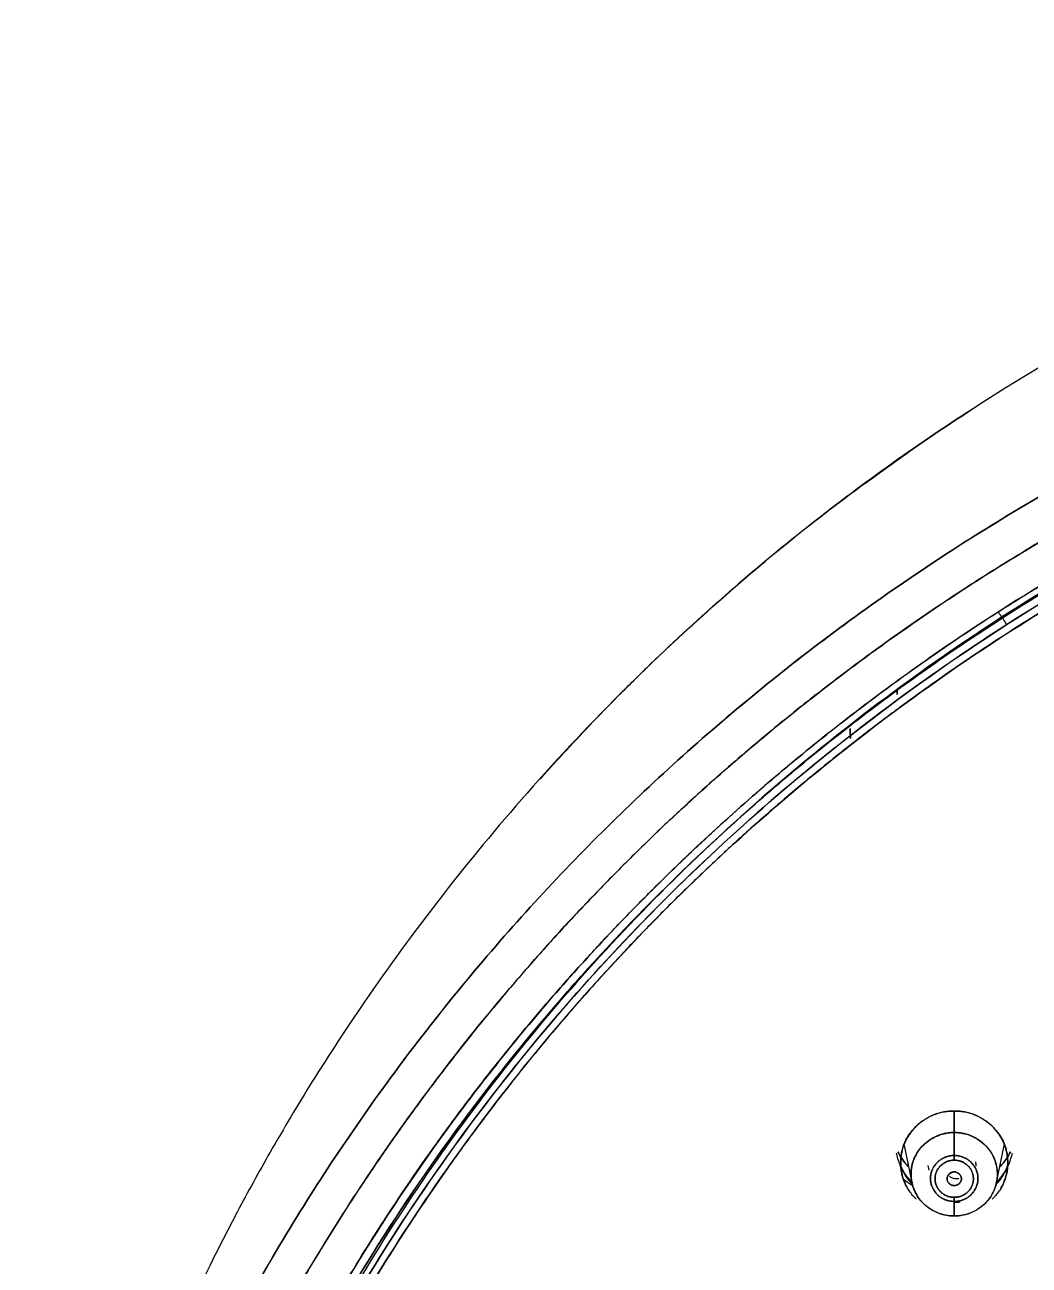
# Model space of a CAD drawing. Header units: inches. Extents: x 1105 to 1525, y -292 to 302.
# Drawn here: x 1144.64 to 1176.04, y 64.2 to 103.01 of the extents above; entities that cross this region are included whole.
import ezdxf

# ---------------------------------------------------------------- set-up
doc = ezdxf.new("R2010")
doc.units = ezdxf.units.IN
doc.header["$LTSCALE"] = 2.42
doc.header["$MEASUREMENT"] = 0
doc.header["$PDMODE"] = 3
doc.header["$PDSIZE"] = 0.3125
doc.layers.get('0').update_dxf_attribs({"linetype": 'CONTINUOUS'})
doc.layers.get('Defpoints').update_dxf_attribs({"linetype": 'CONTINUOUS'})
doc.layers.add('DIM', color=3, linetype='CONTINUOUS', lineweight=18)
doc.styles.get("Standard").update_dxf_attribs({"font": 'arial.ttf', "width": 0.8})
doc.dimstyles.new('ISO-25', dxfattribs={"dimtxt": 5, "dimasz": 2.5, "dimexe": 1.25, "dimexo": 0.625, "dimgap": 2, "dimtad": 1, "dimtih": 1, "dimtoh": 1, "dimdec": 1, "dimdsep": 46, "dimtxsty": 'Standard', "dimcen": 0, "dimclrd": 3, "dimclre": 3, "dimclrt": 4, "dimadec": 0, "dimazin": 0, "dimtfac": 1, "dimtdec": 1, "dimtmove": 0, "dimatfit": 3, "dimfxl": 1, "dimarcsym": 0})

# ---------------------------------------------------------------- blocks, each defined once
blk = doc.blocks.new('*D3')
at = {"layer": 'Defpoints', "color": 0, "transparency": 16777216}
for p in [(1279.036, 140.16), (1143.365, 34.026), (1279.036, 34.019)]:
    blk.add_point(p, dxfattribs=at)
at = {"layer": 'DIM', "color": 3, "lineweight": -2, "transparency": 16777216}
for p, q in [((1143.365, 34.651), (1143.365, 141.41)), ((1279.036, 34.644), (1279.036, 141.41)), ((1148.365, 140.16), (1202.64, 140.16)), ((1274.036, 140.16), (1219.761, 140.16))]:
    blk.add_line(p, q, dxfattribs=at)
at = {"layer": 'DIM', "color": 3, "transparency": 16777216}
for points in [[(1148.365, 140.993), (1148.365, 139.326), (1143.365, 140.16)], [(1274.036, 140.993), (1274.036, 139.326), (1279.036, 140.16)]]:
    blk.add_solid(points, dxfattribs=at)
at = {"layer": 'DIM', "color": 4, "transparency": 16777216, "insert": (1211.201, 140.16), "char_height": 5, "attachment_point": 5}
blk.add_mtext('135.7', dxfattribs=at)

msp = doc.modelspace()

# ---------------------------------------------------------------- linework, layer by layer
at = {"linetype": 'Continuous', "lineweight": 18, "extrusion": (0, 1, 0)}
for p, q in [((1172.137, 67.95), (1172.376, 66.793)), ((1175.025, 66.793), (1175.264, 67.95)), ((1172.879, 67.326), (1172.909, 67.181))]:
    msp.add_line(p, q, dxfattribs=at)
at = {"linetype": 'Continuous', "lineweight": 18}
for points, degree, knots in [([(1211.201, 101.815), (1209.025, 101.815), (1204.675, 101.608), (1196.058, 100.372), (1185.599, 97.307), (1175.961, 92.328), (1169.877, 87.97), (1167.441, 85.944), (1166.67, 85.272)], 3, [0, 0, 0, 0, 0.133739, 0.267478, 0.534956, 0.802434, 0.936173, 1, 1, 1, 1]), ([(1211.201, 97.587), (1208.989, 97.587), (1204.567, 97.377), (1197.996, 96.435), (1191.554, 94.877), (1185.3, 92.715), (1179.296, 89.972), (1173.599, 86.674), (1168.264, 82.852), (1163.343, 78.543), (1158.882, 73.79), (1154.926, 68.637), (1151.511, 63.134), (1148.672, 57.334), (1146.434, 51.293), (1144.82, 45.07), (1143.846, 38.724), (1143.628, 34.452), (1143.628, 32.316)], 3, [0, 0, 0, 0, 0.0625, 0.125, 0.1875, 0.25, 0.3125, 0.375, 0.4375, 0.5, 0.5625, 0.625, 0.6875, 0.75, 0.8125, 0.875, 0.9375, 1, 1, 1, 1]), ([(1143.628, 32.316), (1143.628, 33.384), (1143.683, 35.52), (1143.927, 38.716), (1144.333, 41.897), (1145.089, 46.107), (1146.435, 51.293), (1148.671, 57.334), (1151.513, 63.133), (1154.925, 68.637), (1158.884, 73.789), (1163.342, 78.544), (1168.266, 82.851), (1175.377, 87.949), (1185.175, 93.007), (1195.807, 96.122), (1204.567, 97.376), (1208.989, 97.587), (1211.201, 97.587)], 3, [0, 0, 0, 0, 0.03125, 0.0625, 0.09375, 0.125, 0.1875, 0.25, 0.3125, 0.375, 0.4375, 0.5, 0.5625, 0.625, 0.75, 0.875, 0.9375, 1, 1, 1, 1]), ([(1211.201, 96.342), (1204.652, 96.342), (1191.804, 93.873), (1179.702, 89.031), (1174.255, 85.516), (1168.81, 82.002), (1159.547, 73.055), (1152.269, 62.535), (1147.256, 50.845), (1144.7, 38.434), (1144.7, 32.107)], 2, [0, 0, 0, 0.125, 0.25, 0.375, 0.375, 0.5, 0.625, 0.75, 0.875, 1, 1, 1]), ([(1183.16, -24.844), (1173.054, -20.203), (1165.122, -12.575), (1157.612, -5.352), (1152.851, 3.801), (1148.1, 12.935), (1146.579, 23.056), (1145.102, 32.89), (1146.829, 42.688), (1148.577, 52.61), (1153.437, 61.514), (1158.373, 70.556), (1166.012, 77.63), (1173.092, 84.183), (1181.872, 88.451), (1188.537, 91.69), (1195.817, 93.394)], 2, [0, 0, 0, 0.125, 0.125, 0.25, 0.25, 0.375, 0.375, 0.5, 0.5, 0.625, 0.625, 0.75, 0.75, 0.875, 0.875, 1, 1, 1]), ([(1195.817, 93.394), (1194.604, 93.111), (1192.161, 92.467), (1188.553, 91.294), (1184.946, 89.889), (1181.244, 88.191), (1177.326, 86.085), (1173.184, 83.461), (1169.003, 80.328), (1165, 76.776), (1161.318, 72.914), (1157.993, 68.788), (1155.031, 64.407), (1152.453, 59.802), (1150.289, 55.026), (1148.555, 50.141), (1147.254, 45.198), (1146.376, 40.219), (1145.911, 35.194), (1145.864, 30.105), (1146.249, 24.963), (1147.079, 19.816), (1148.354, 14.729), (1150.061, 9.758), (1152.188, 4.944), (1154.719, 0.32), (1157.639, -4.089), (1160.936, -8.26), (1164.57, -12.14), (1168.497, -15.693), (1172.779, -18.975), (1177.638, -22.093), (1181.216, -23.951), (1183.16, -24.844)], 3, [0, 0, 0, 0, 0.02331, 0.047285, 0.07108, 0.095945, 0.123802, 0.154795, 0.1884, 0.222556, 0.25624, 0.289837, 0.323579, 0.357347, 0.390978, 0.424296, 0.45713, 0.48953, 0.52189, 0.554616, 0.587855, 0.621501, 0.655267, 0.688982, 0.722689, 0.756391, 0.790045, 0.823824, 0.857771, 0.891138, 0.924242, 0.959792, 1, 1, 1, 1]), ([(1195.887, 93.19), (1194.269, 92.811), (1192.665, 92.372), (1189.498, 91.376), (1187.934, 90.819), (1184.855, 89.592), (1183.34, 88.921), (1180.368, 87.468), (1178.911, 86.687), (1176.063, 85.018), (1174.672, 84.131), (1171.966, 82.256), (1170.649, 81.268), (1168.1, 79.198), (1166.866, 78.116), (1164.488, 75.862), (1163.344, 74.692), (1161.153, 72.269), (1160.105, 71.017), (1158.113, 68.438), (1157.168, 67.112), (1155.387, 64.394), (1154.55, 63.001), (1152.99, 60.158), (1152.267, 58.708), (1150.938, 55.758), (1150.332, 54.258), (1149.241, 51.218), (1148.756, 49.678), (1147.91, 46.566), (1147.549, 44.995), (1146.953, 41.829), (1146.718, 40.235), (1146.376, 37.035), (1146.269, 35.429), (1146.182, 32.212), (1146.202, 30.603), (1146.372, 27.389), (1146.52, 25.786), (1146.944, 22.595), (1147.22, 21.007), (1147.897, 17.857), (1148.298, 16.294), (1149.223, 13.203), (1149.748, 11.675), (1150.916, 8.662), (1151.56, 7.178), (1152.965, 4.26), (1153.725, 2.828), (1155.357, 0.023), (1156.229, -1.349), (1158.08, -4.024), (1159.058, -5.327), (1161.116, -7.857), (1162.195, -9.084), (1164.448, -11.454), (1165.622, -12.597), (1168.057, -14.792), (1169.318, -15.845), (1171.92, -17.853), (1173.26, -18.809), (1176.014, -20.619), (1177.427, -21.473), (1179.594, -22.672), (1180.325, -23.059), (1181.8, -23.805), (1182.545, -24.164), (1183.297, -24.509)], 3, [0, 0, 0, 0, 0.03125, 0.03125, 0.0625, 0.0625, 0.09375, 0.09375, 0.125, 0.125, 0.15625, 0.15625, 0.1875, 0.1875, 0.21875, 0.21875, 0.25, 0.25, 0.28125, 0.28125, 0.3125, 0.3125, 0.34375, 0.34375, 0.375, 0.375, 0.40625, 0.40625, 0.4375, 0.4375, 0.46875, 0.46875, 0.5, 0.5, 0.53125, 0.53125, 0.5625, 0.5625, 0.59375, 0.59375, 0.625, 0.625, 0.65625, 0.65625, 0.6875, 0.6875, 0.71875, 0.71875, 0.75, 0.75, 0.78125, 0.78125, 0.8125, 0.8125, 0.84375, 0.84375, 0.875, 0.875, 0.90625, 0.90625, 0.9375, 0.9375, 0.96875, 0.96875, 0.984375, 0.984375, 1, 1, 1, 1]), ([(1183.289, -24.505), (1181.354, -23.617), (1177.792, -21.767), (1172.956, -18.664), (1168.694, -15.396), (1164.784, -11.86), (1161.167, -7.998), (1157.885, -3.846), (1154.979, 0.543), (1152.459, 5.146), (1150.342, 9.938), (1148.642, 14.885), (1147.374, 19.949), (1146.548, 25.073), (1146.164, 30.191), (1146.211, 35.257), (1146.674, 40.259), (1147.548, 45.215), (1148.843, 50.135), (1150.569, 54.998), (1152.723, 59.751), (1155.289, 64.335), (1158.238, 68.696), (1161.548, 72.803), (1165.213, 76.647), (1169.197, 80.184), (1173.359, 83.302), (1177.482, 85.914), (1181.382, 88.011), (1185.067, 89.7), (1188.657, 91.099), (1192.249, 92.266), (1194.68, 92.907), (1195.887, 93.19)], 3, [0, 0, 0, 0, 0.040208, 0.075758, 0.108862, 0.142229, 0.176176, 0.209955, 0.243609, 0.277311, 0.311018, 0.344733, 0.378499, 0.412145, 0.445384, 0.47811, 0.51047, 0.54287, 0.575704, 0.609022, 0.642653, 0.676421, 0.710163, 0.74376, 0.777444, 0.8116, 0.845205, 0.876198, 0.904055, 0.92892, 0.952715, 0.97669, 1, 1, 1, 1]), ([(1195.937, 93.274), (1194.495, 92.936), (1191.634, 92.165), (1187.434, 90.726), (1183.346, 89.011), (1179.39, 87.029), (1175.584, 84.79), (1171.947, 82.304), (1168.495, 79.583), (1165.245, 76.638), (1162.212, 73.485), (1159.41, 70.138), (1156.854, 66.614), (1154.554, 62.928), (1152.521, 59.099), (1150.766, 55.144), (1149.296, 51.081), (1148.118, 46.93), (1147.239, 42.711), (1146.661, 38.444), (1146.389, 34.149), (1146.415, 30.795), (1146.521, 28.878), (1146.554, 28.394)], 3, [0, 0, 0, 0, 0.049162, 0.09834, 0.147523, 0.196705, 0.245875, 0.295042, 0.344204, 0.393376, 0.442548, 0.491726, 0.540887, 0.59005, 0.639205, 0.688373, 0.737537, 0.786712, 0.835875, 0.885044, 0.934194, 0.983354, 1, 1, 1, 1]), ([(1195.942, 92.944), (1195.278, 92.788), (1193.932, 92.452), (1191.85, 91.861), (1189.626, 91.148), (1187.206, 90.273), (1184.57, 89.197), (1181.68, 87.861), (1178.509, 86.193), (1175.108, 84.144), (1171.604, 81.714), (1168.128, 78.936), (1164.76, 75.832), (1161.565, 72.424), (1158.626, 68.779), (1156.017, 64.998), (1153.763, 61.162), (1151.828, 57.263), (1150.148, 53.183), (1148.696, 48.764), (1147.526, 43.952), (1146.74, 38.894), (1146.394, 33.871), (1146.456, 29.107), (1146.854, 24.645), (1147.546, 20.374), (1148.538, 16.159), (1149.858, 11.935), (1151.527, 7.71), (1153.556, 3.523), (1155.953, -0.594), (1158.733, -4.617), (1161.903, -8.507), (1165.434, -12.192), (1169.312, -15.634), (1173.576, -18.842), (1178.27, -21.793), (1181.643, -23.525), (1183.389, -24.327)], 3, [0, 0, 0, 0, 0.012877, 0.026182, 0.040866, 0.057017, 0.074851, 0.094746, 0.117357, 0.142822, 0.1702, 0.198546, 0.22774, 0.257817, 0.288122, 0.317765, 0.346344, 0.374075, 0.40202, 0.431901, 0.46441, 0.498312, 0.531537, 0.562478, 0.591123, 0.618801, 0.646723, 0.67536, 0.704779, 0.734836, 0.765433, 0.796801, 0.829058, 0.861893, 0.894616, 0.928155, 0.963584, 1, 1, 1, 1]), ([(1183.475, -24.204), (1181.734, -23.404), (1178.372, -21.678), (1173.692, -18.736), (1169.441, -15.537), (1165.576, -12.106), (1162.055, -8.433), (1158.895, -4.554), (1156.123, -0.544), (1153.734, 3.56), (1151.711, 7.734), (1150.047, 11.946), (1148.731, 16.157), (1147.742, 20.36), (1147.053, 24.618), (1146.656, 29.066), (1146.594, 33.815), (1146.939, 38.822), (1147.722, 43.865), (1148.889, 48.662), (1150.336, 53.068), (1152.011, 57.135), (1153.94, 61.022), (1156.188, 64.846), (1158.788, 68.615), (1161.718, 72.249), (1164.903, 75.646), (1168.261, 78.741), (1171.726, 81.511), (1175.219, 83.933), (1178.61, 85.976), (1181.771, 87.638), (1184.652, 88.97), (1187.28, 90.043), (1189.693, 90.915), (1191.91, 91.625), (1193.986, 92.214), (1195.327, 92.55), (1195.989, 92.705)], 3, [0, 0, 0, 0, 0.036416, 0.071845, 0.105384, 0.138107, 0.170942, 0.203199, 0.234567, 0.265164, 0.295221, 0.32464, 0.353277, 0.381199, 0.408877, 0.437522, 0.468463, 0.501688, 0.53559, 0.568099, 0.59798, 0.625925, 0.653656, 0.682235, 0.711878, 0.742183, 0.77226, 0.801454, 0.8298, 0.857178, 0.882643, 0.905254, 0.925149, 0.942983, 0.959134, 0.973818, 0.987123, 1, 1, 1, 1]), ([(1195.989, 92.705), (1190.909, 91.516), (1186.093, 89.553), (1178.41, 86.421), (1171.798, 81.502), (1163.367, 75.231), (1157.464, 66.671), (1151.741, 58.371), (1148.987, 48.775), (1147.391, 43.216), (1146.878, 37.49), (1146.396, 32.1), (1146.878, 26.727), (1147.761, 16.884), (1151.751, 7.786), (1153.875, 2.943), (1156.81, -1.487), (1159.909, -6.167), (1163.819, -10.247), (1167.839, -14.442), (1172.559, -17.845), (1177.695, -21.549), (1183.475, -24.204)], 2, [0, 0, 0, 0.125, 0.125, 0.25, 0.25, 0.375, 0.375, 0.5, 0.5, 0.5625, 0.5625, 0.625, 0.625, 0.75, 0.75, 0.8125, 0.8125, 0.875, 0.875, 0.9375, 0.9375, 1, 1, 1]), ([(1146.437, 32.187), (1146.437, 32.737), (1146.466, 34.72), (1146.682, 38.132), (1147.259, 42.397), (1148.138, 46.615), (1149.316, 50.765), (1150.785, 54.826), (1152.54, 58.78), (1154.572, 62.608), (1156.871, 66.292), (1159.427, 69.816), (1162.228, 73.162), (1165.26, 76.314), (1168.509, 79.257), (1171.96, 81.978), (1175.595, 84.463), (1179.4, 86.702), (1183.355, 88.683), (1186.772, 90.116), (1188.87, 90.874), (1189.582, 91.117)], 3, [0, 0, 0, 0, 0.021451, 0.07732, 0.133209, 0.189093, 0.24499, 0.300875, 0.356764, 0.412638, 0.468522, 0.524403, 0.580303, 0.636197, 0.69209, 0.747973, 0.803861, 0.859752, 0.915658, 0.971563, 1, 1, 1, 1]), ([(1160.749, 79.407), (1160.76, 79.419), (1160.77, 79.43), (1161.299, 80.025), (1161.842, 80.615), (1162.696, 81.506), (1163.132, 81.953), (1163.659, 82.477), (1163.927, 82.739), (1164.062, 82.871), (1164.129, 82.936), (1164.163, 82.969), (1164.18, 82.986), (1164.189, 82.994), (1164.193, 82.998), (1164.195, 83), (1164.196, 83.001), (1164.197, 83.002), (1164.197, 83.002), (1164.197, 83.002), (1164.197, 83.002), (1165.736, 84.489), (1167.351, 85.903), (1170.715, 88.57), (1172.464, 89.823), (1174.273, 90.99)], 3, [0, 0, 0, 0, 0.001996, 0.001996, 0.101817, 0.101817, 0.151727, 0.176682, 0.18916, 0.195398, 0.198518, 0.200077, 0.200857, 0.201247, 0.201442, 0.20154, 0.201588, 0.201613, 0.201625, 0.201625, 0.201637, 0.201637, 0.600918, 0.600918, 1, 1, 1, 1]), ([(1166.681, 85.265), (1165.575, 84.309), (1163.402, 82.297), (1160.378, 79.08), (1157.65, 75.78), (1155.43, 72.738), (1153.684, 70.072), (1152.37, 67.871), (1151.341, 66), (1150.554, 64.467), (1149.738, 62.786), (1148.786, 60.672), (1147.69, 57.949), (1146.848, 55.544), (1146.222, 53.538), (1145.745, 51.88), (1145.214, 49.819), (1144.665, 47.333), (1144.145, 44.416), (1143.705, 41.065), (1143.419, 37.5), (1143.372, 35.054), (1143.382, 33.872)], 3, [0, 0, 0, 0, 0.076621, 0.154803, 0.228075, 0.296619, 0.347686, 0.391838, 0.428405, 0.457388, 0.480321, 0.524208, 0.576597, 0.632449, 0.65529, 0.684675, 0.72122, 0.764932, 0.815815, 0.873856, 0.939101, 1, 1, 1, 1]), ([(1175.347, 84.226), (1175.344, 84.233), (1175.336, 84.246), (1175.325, 84.267), (1175.314, 84.287), (1175.303, 84.306), (1175.292, 84.326), (1175.28, 84.345), (1175.269, 84.364), (1175.257, 84.383), (1175.245, 84.402), (1175.233, 84.42), (1175.221, 84.439), (1175.209, 84.457), (1175.196, 84.474), (1175.184, 84.492), (1175.171, 84.509), (1175.159, 84.526), (1175.146, 84.543), (1175.133, 84.56), (1175.121, 84.576), (1175.108, 84.593), (1175.095, 84.609), (1175.084, 84.622), (1175.077, 84.631), (1175.074, 84.634)], 3, [0, 0, 0, 0, 0.047281, 0.09428, 0.140998, 0.187433, 0.233587, 0.279459, 0.325049, 0.370358, 0.415385, 0.46013, 0.504593, 0.548774, 0.592674, 0.636293, 0.679629, 0.722684, 0.765457, 0.807948, 0.850158, 0.892086, 0.933733, 0.975097, 1, 1, 1, 1]), ([(1173.701, 69.028), (1173.591, 69.028), (1173.481, 69.018), (1173.266, 68.976), (1173.161, 68.946), (1172.958, 68.865), (1172.861, 68.814), (1172.679, 68.697), (1172.594, 68.629), (1172.439, 68.48), (1172.369, 68.397), (1172.247, 68.221), (1172.196, 68.128), (1172.112, 67.932), (1172.08, 67.83), (1172.037, 67.623), (1172.026, 67.517), (1172.026, 67.305), (1172.037, 67.199), (1172.08, 66.991), (1172.112, 66.89), (1172.177, 66.737), (1172.204, 66.683), (1172.234, 66.631)], 3, [0, 0, 0, 0, 0.094677, 0.094677, 0.189354, 0.189354, 0.28403, 0.28403, 0.378707, 0.378707, 0.473384, 0.473384, 0.568061, 0.568061, 0.662738, 0.662738, 0.757414, 0.757414, 0.852091, 0.852091, 0.946768, 0.946768, 1, 1, 1, 1]), ([(1172.516, 66.267), (1172.026, 66.74), (1172.026, 68.08), (1173.006, 69.028), (1173.701, 69.028)], 2, [0, 0, 0, 0.333319, 0.66666, 1, 1, 1]), ([(1175.163, 66.624), (1175.195, 66.678), (1175.223, 66.734), (1175.289, 66.89), (1175.321, 66.991), (1175.364, 67.199), (1175.375, 67.305), (1175.375, 67.517), (1175.364, 67.623), (1175.321, 67.83), (1175.289, 67.932), (1175.206, 68.128), (1175.154, 68.221), (1175.032, 68.397), (1174.962, 68.48), (1174.807, 68.629), (1174.722, 68.697), (1174.54, 68.814), (1174.443, 68.865), (1174.24, 68.946), (1174.135, 68.976), (1173.92, 69.018), (1173.81, 69.028), (1173.701, 69.028)], 3, [0, 0, 0, 0, 0.055624, 0.055624, 0.150061, 0.150061, 0.244499, 0.244499, 0.338937, 0.338937, 0.433374, 0.433374, 0.527812, 0.527812, 0.622249, 0.622249, 0.716687, 0.716687, 0.811125, 0.811125, 0.905562, 0.905562, 1, 1, 1, 1]), ([(1173.701, 69.028), (1174.394, 69.028), (1175.375, 68.082), (1175.375, 66.742), (1174.885, 66.267)], 2, [0, 0, 0, 0.33334, 0.666681, 1, 1, 1]), ([(1173.701, 65.744), (1173.612, 65.744), (1173.524, 65.752), (1173.35, 65.786), (1173.265, 65.811), (1173.102, 65.876), (1173.024, 65.917), (1172.877, 66.011), (1172.808, 66.066), (1172.683, 66.187), (1172.627, 66.253), (1172.528, 66.395), (1172.486, 66.471), (1172.419, 66.628), (1172.393, 66.711), (1172.358, 66.878), (1172.35, 66.963), (1172.35, 67.134), (1172.358, 67.22), (1172.393, 67.387), (1172.419, 67.469), (1172.486, 67.627), (1172.528, 67.703), (1172.627, 67.845), (1172.683, 67.911), (1172.808, 68.032), (1172.877, 68.086), (1173.024, 68.181), (1173.102, 68.222), (1173.265, 68.287), (1173.35, 68.312), (1173.524, 68.345), (1173.612, 68.354), (1173.701, 68.354)], 3, [0, 0, 0, 0, 0.0625, 0.0625, 0.125, 0.125, 0.1875, 0.1875, 0.25, 0.25, 0.3125, 0.3125, 0.375, 0.375, 0.4375, 0.4375, 0.5, 0.5, 0.5625, 0.5625, 0.625, 0.625, 0.6875, 0.6875, 0.75, 0.75, 0.8125, 0.8125, 0.875, 0.875, 0.9375, 0.9375, 1, 1, 1, 1]), ([(1173.701, 68.354), (1173.789, 68.354), (1173.877, 68.345), (1174.051, 68.312), (1174.136, 68.287), (1174.299, 68.222), (1174.377, 68.181), (1174.524, 68.086), (1174.593, 68.032), (1174.718, 67.911), (1174.775, 67.845), (1174.873, 67.703), (1174.915, 67.627), (1174.982, 67.469), (1175.008, 67.387), (1175.043, 67.22), (1175.051, 67.134), (1175.051, 66.963), (1175.043, 66.878), (1175.008, 66.711), (1174.982, 66.628), (1174.915, 66.471), (1174.873, 66.395), (1174.775, 66.253), (1174.718, 66.187), (1174.593, 66.066), (1174.524, 66.011), (1174.377, 65.917), (1174.299, 65.876), (1174.136, 65.811), (1174.051, 65.786), (1173.877, 65.752), (1173.789, 65.744), (1173.701, 65.744)], 3, [0, 0, 0, 0, 0.0625, 0.0625, 0.125, 0.125, 0.1875, 0.1875, 0.25, 0.25, 0.3125, 0.3125, 0.375, 0.375, 0.4375, 0.4375, 0.5, 0.5, 0.5625, 0.5625, 0.625, 0.625, 0.6875, 0.6875, 0.75, 0.75, 0.8125, 0.8125, 0.875, 0.875, 0.9375, 0.9375, 1, 1, 1, 1]), ([(1171.881, 67.707), (1171.905, 67.593), (1171.94, 67.48), (1172.033, 67.264), (1172.09, 67.16), (1172.225, 66.965), (1172.303, 66.873), (1172.391, 66.788), (1172.393, 66.786), (1172.396, 66.784)], 3, [0, 0, 0, 0, 0.32967, 0.32967, 0.660167, 0.660167, 0.990663, 0.990663, 1, 1, 1, 1]), ([(1171.938, 67.751), (1171.977, 67.674), (1172.021, 67.6), (1172.127, 67.447), (1172.19, 67.369), (1172.26, 67.296)], 3, [0, 0, 0, 0, 0.461241, 0.461241, 1, 1, 1, 1]), ([(1172.26, 67.296), (1172.19, 67.369), (1172.127, 67.447), (1172.021, 67.6), (1171.977, 67.674), (1171.938, 67.751)], 3, [0, 0, 0, 0, 0.538758, 0.538758, 1, 1, 1, 1]), ([(1173.701, 67.635), (1173.652, 67.635), (1173.603, 67.63), (1173.508, 67.612), (1173.461, 67.598), (1173.371, 67.562), (1173.328, 67.54), (1173.247, 67.488), (1173.209, 67.458), (1173.14, 67.391), (1173.109, 67.355), (1173.055, 67.277), (1173.032, 67.235), (1172.995, 67.148), (1172.981, 67.103), (1172.962, 67.011), (1172.957, 66.964), (1172.957, 66.87), (1172.962, 66.823), (1172.981, 66.731), (1172.995, 66.685), (1173.032, 66.598), (1173.055, 66.557), (1173.109, 66.479), (1173.14, 66.442), (1173.209, 66.376), (1173.247, 66.346), (1173.328, 66.293), (1173.371, 66.271), (1173.461, 66.235), (1173.508, 66.221), (1173.603, 66.203), (1173.652, 66.198), (1173.701, 66.198)], 3, [0, 0, 0, 0, 0.0625, 0.0625, 0.125, 0.125, 0.1875, 0.1875, 0.25, 0.25, 0.3125, 0.3125, 0.375, 0.375, 0.4375, 0.4375, 0.5, 0.5, 0.5625, 0.5625, 0.625, 0.625, 0.6875, 0.6875, 0.75, 0.75, 0.8125, 0.8125, 0.875, 0.875, 0.9375, 0.9375, 1, 1, 1, 1]), ([(1173.701, 67.487), (1173.701, 67.511), (1173.701, 67.536), (1173.701, 67.586), (1173.701, 67.611), (1173.701, 67.635)], 3, [0, 0, 0, 0, 0.5, 0.5, 1, 1, 1, 1]), ([(1173.701, 67.635), (1173.701, 67.611), (1173.701, 67.586), (1173.701, 67.536), (1173.701, 67.511), (1173.701, 67.487)], 3, [0, 0, 0, 0, 0.5, 0.5, 1, 1, 1, 1]), ([(1173.701, 66.198), (1173.749, 66.198), (1173.798, 66.203), (1173.893, 66.221), (1173.94, 66.235), (1174.03, 66.271), (1174.073, 66.293), (1174.154, 66.346), (1174.192, 66.376), (1174.261, 66.442), (1174.292, 66.479), (1174.346, 66.557), (1174.369, 66.598), (1174.406, 66.685), (1174.42, 66.731), (1174.439, 66.823), (1174.444, 66.87), (1174.444, 66.964), (1174.439, 67.011), (1174.42, 67.103), (1174.406, 67.148), (1174.369, 67.235), (1174.346, 67.277), (1174.292, 67.355), (1174.261, 67.391), (1174.192, 67.458), (1174.154, 67.488), (1174.073, 67.54), (1174.03, 67.562), (1173.94, 67.598), (1173.893, 67.612), (1173.798, 67.63), (1173.749, 67.635), (1173.701, 67.635)], 3, [0, 0, 0, 0, 0.0625, 0.0625, 0.125, 0.125, 0.1875, 0.1875, 0.25, 0.25, 0.3125, 0.3125, 0.375, 0.375, 0.4375, 0.4375, 0.5, 0.5, 0.5625, 0.5625, 0.625, 0.625, 0.6875, 0.6875, 0.75, 0.75, 0.8125, 0.8125, 0.875, 0.875, 0.9375, 0.9375, 1, 1, 1, 1]), ([(1175.005, 66.784), (1175.008, 66.786), (1175.01, 66.788), (1175.098, 66.873), (1175.176, 66.965), (1175.311, 67.16), (1175.368, 67.264), (1175.461, 67.48), (1175.496, 67.593), (1175.52, 67.707)], 3, [0, 0, 0, 0, 0.009336, 0.009336, 0.339833, 0.339833, 0.670329, 0.670329, 1, 1, 1, 1]), ([(1175.141, 67.296), (1175.211, 67.369), (1175.274, 67.447), (1175.38, 67.6), (1175.424, 67.674), (1175.463, 67.751)], 3, [0, 0, 0, 0, 0.538758, 0.538758, 1, 1, 1, 1]), ([(1175.463, 67.751), (1175.424, 67.674), (1175.38, 67.6), (1175.274, 67.447), (1175.211, 67.369), (1175.141, 67.296)], 3, [0, 0, 0, 0, 0.461241, 0.461241, 1, 1, 1, 1]), ([(1172.396, 66.783), (1172.392, 66.787), (1172.136, 67.034), (1172.001, 67.324)], 2, [0, 0, 0, 0.014337, 1, 1, 1]), ([(1172.396, 66.728), (1172.335, 66.792), (1172.279, 66.861), (1172.164, 67.027), (1172.109, 67.126), (1172.06, 67.242), (1172.054, 67.255), (1172.049, 67.269)], 3, [0, 0, 0, 0, 0.409127, 0.409127, 0.933648, 0.933648, 1, 1, 1, 1]), ([(1172.049, 67.269), (1172.054, 67.255), (1172.06, 67.242), (1172.109, 67.126), (1172.164, 67.027), (1172.279, 66.861), (1172.335, 66.792), (1172.396, 66.728)], 3, [0, 0, 0, 0, 0.066352, 0.066352, 0.590874, 0.590874, 1, 1, 1, 1]), ([(1173.701, 66.328), (1173.661, 66.328), (1173.622, 66.331), (1173.545, 66.346), (1173.507, 66.357), (1173.435, 66.386), (1173.4, 66.404), (1173.335, 66.446), (1173.304, 66.471), (1173.248, 66.524), (1173.223, 66.554), (1173.18, 66.617), (1173.161, 66.65), (1173.131, 66.721), (1173.12, 66.757), (1173.104, 66.831), (1173.101, 66.869), (1173.101, 66.945), (1173.104, 66.983), (1173.12, 67.058), (1173.131, 67.094), (1173.161, 67.164), (1173.18, 67.198), (1173.223, 67.261), (1173.248, 67.29), (1173.304, 67.344), (1173.335, 67.368), (1173.4, 67.41), (1173.435, 67.428), (1173.507, 67.457), (1173.545, 67.468), (1173.622, 67.483), (1173.661, 67.487), (1173.701, 67.487)], 3, [0, 0, 0, 0, 0.0625, 0.0625, 0.125, 0.125, 0.1875, 0.1875, 0.25, 0.25, 0.3125, 0.3125, 0.375, 0.375, 0.4375, 0.4375, 0.5, 0.5, 0.5625, 0.5625, 0.625, 0.625, 0.6875, 0.6875, 0.75, 0.75, 0.8125, 0.8125, 0.875, 0.875, 0.9375, 0.9375, 1, 1, 1, 1]), ([(1173.701, 67.487), (1173.74, 67.487), (1173.779, 67.483), (1173.856, 67.468), (1173.894, 67.457), (1173.966, 67.428), (1174.001, 67.41), (1174.067, 67.368), (1174.097, 67.344), (1174.153, 67.29), (1174.178, 67.261), (1174.221, 67.198), (1174.24, 67.164), (1174.27, 67.094), (1174.281, 67.058), (1174.297, 66.983), (1174.301, 66.945), (1174.301, 66.869), (1174.297, 66.831), (1174.281, 66.757), (1174.27, 66.721), (1174.24, 66.65), (1174.221, 66.617), (1174.178, 66.554), (1174.153, 66.524), (1174.097, 66.471), (1174.067, 66.446), (1174.001, 66.404), (1173.966, 66.386), (1173.894, 66.357), (1173.856, 66.346), (1173.779, 66.331), (1173.74, 66.328), (1173.701, 66.328)], 3, [0, 0, 0, 0, 0.0625, 0.0625, 0.125, 0.125, 0.1875, 0.1875, 0.25, 0.25, 0.3125, 0.3125, 0.375, 0.375, 0.4375, 0.4375, 0.5, 0.5, 0.5625, 0.5625, 0.625, 0.625, 0.6875, 0.6875, 0.75, 0.75, 0.8125, 0.8125, 0.875, 0.875, 0.9375, 0.9375, 1, 1, 1, 1]), ([(1174.387, 67.299), (1174.386, 67.343), (1174.381, 67.386), (1174.371, 67.431), (1174.37, 67.434), (1174.369, 67.437)], 3, [0, 0, 0, 0, 0.935457, 0.935457, 1, 1, 1, 1]), ([(1175.364, 67.252), (1175.233, 67.004), (1175.009, 66.787), (1175.005, 66.783)], 2, [0, 0, 0, 0.983629, 1, 1, 1]), ([(1175.005, 66.728), (1175.066, 66.792), (1175.122, 66.861), (1175.237, 67.027), (1175.292, 67.126), (1175.361, 67.287), (1175.382, 67.347), (1175.401, 67.407)], 3, [0, 0, 0, 0, 0.332907, 0.332907, 0.75971, 0.75971, 1, 1, 1, 1]), ([(1175.352, 67.267), (1175.347, 67.255), (1175.341, 67.242), (1175.292, 67.126), (1175.237, 67.027), (1175.122, 66.861), (1175.066, 66.792), (1175.005, 66.728)], 3, [0, 0, 0, 0, 0.064486, 0.064486, 0.589834, 0.589834, 1, 1, 1, 1]), ([(1172.381, 66.698), (1172.365, 66.708), (1172.349, 66.718), (1172.253, 66.78), (1172.177, 66.836), (1172.103, 66.896)], 3, [0, 0, 0, 0, 0.164509, 0.164509, 1, 1, 1, 1]), ([(1173.926, 66.907), (1173.926, 66.935), (1173.92, 66.964), (1173.897, 67.016), (1173.88, 67.04), (1173.839, 67.08), (1173.814, 67.096), (1173.759, 67.118), (1173.73, 67.123), (1173.671, 67.124), (1173.642, 67.118), (1173.588, 67.097), (1173.563, 67.081), (1173.522, 67.041), (1173.505, 67.017), (1173.483, 66.964), (1173.477, 66.936), (1173.477, 66.907)], 3, [0, 0, 0, 0, 0.125, 0.125, 0.25, 0.25, 0.375, 0.375, 0.5, 0.5, 0.625, 0.625, 0.75, 0.75, 0.875, 0.875, 1, 1, 1, 1]), ([(1173.477, 66.907), (1173.478, 66.985), (1173.616, 67.123), (1173.702, 67.124), (1173.783, 67.125), (1173.856, 67.054), (1173.925, 66.987), (1173.926, 66.907)], 2, [0, 0, 0, 0.25, 0.5, 0.5, 0.75, 0.75, 1, 1, 1]), ([(1173.477, 66.907), (1173.477, 66.879), (1173.483, 66.851), (1173.505, 66.8), (1173.522, 66.776), (1173.563, 66.736), (1173.588, 66.719), (1173.642, 66.697), (1173.671, 66.691), (1173.73, 66.691), (1173.759, 66.696), (1173.814, 66.717), (1173.839, 66.733), (1173.88, 66.773), (1173.897, 66.797), (1173.92, 66.85), (1173.926, 66.879), (1173.926, 66.907)], 3, [0, 0, 0, 0, 0.125, 0.125, 0.25, 0.25, 0.375, 0.375, 0.5, 0.5, 0.625, 0.625, 0.75, 0.75, 0.875, 0.875, 1, 1, 1, 1]), ([(1173.926, 66.907), (1173.925, 66.83), (1173.787, 66.692), (1173.702, 66.691), (1173.621, 66.69), (1173.547, 66.761), (1173.478, 66.828), (1173.477, 66.907)], 2, [0, 0, 0, 0.25, 0.5, 0.5, 0.75, 0.75, 1, 1, 1]), ([(1173.842, 66.909), (1173.818, 66.904), (1173.762, 66.898), (1173.672, 66.913), (1173.599, 66.95), (1173.561, 66.981), (1173.549, 66.993)], 3, [0, 0, 0, 0, 0.229124, 0.538159, 0.845951, 1, 1, 1, 1]), ([(1173.701, 66.198), (1173.701, 66.217), (1173.701, 66.237), (1173.701, 66.28), (1173.701, 66.304), (1173.701, 66.328)], 3, [0, 0, 0, 0, 0.5, 0.5, 1, 1, 1, 1]), ([(1173.701, 66.328), (1173.701, 66.304), (1173.701, 66.28), (1173.701, 66.237), (1173.701, 66.217), (1173.701, 66.198)], 3, [0, 0, 0, 0, 0.5, 0.5, 1, 1, 1, 1]), ([(1173.701, 66.174), (1173.701, 66.18), (1173.701, 66.184), (1173.701, 66.185), (1173.701, 66.183), (1173.701, 66.177), (1173.701, 66.177), (1173.701, 66.177)], 3, [0, 0, 0, 0, 0.499995, 0.499995, 0.99999, 0.99999, 1, 1, 1, 1]), ([(1173.701, 66.177), (1173.701, 66.177), (1173.701, 66.177), (1173.701, 66.183), (1173.701, 66.185), (1173.701, 66.184), (1173.701, 66.18), (1173.701, 66.174)], 3, [0, 0, 0, 0, 0.00001, 0.00001, 0.500005, 0.500005, 1, 1, 1, 1])]:
    msp.add_open_spline(points, degree=degree, knots=knots, dxfattribs=at)
for points, degree in [([(1144.7, 32.107), (1144.7, 34.21), (1144.914, 38.414), (1145.873, 44.659), (1147.462, 50.784), (1149.664, 56.728), (1152.458, 62.436), (1155.819, 67.851), (1159.713, 72.923), (1164.102, 77.601), (1168.946, 81.841), (1174.196, 85.602), (1179.802, 88.848), (1185.711, 91.547), (1191.866, 93.675), (1198.206, 95.209), (1204.672, 96.135), (1209.024, 96.342), (1211.201, 96.342)], 3), ([(1172.326, 89.669), (1171.859, 89.342), (1171.396, 89.009), (1170.938, 88.669)], 3), ([(1171.917, 82.06), (1171.918, 82.191)], 1), ([(1171.918, 82.191), (1171.917, 82.147), (1171.917, 82.104), (1171.917, 82.06)], 3), ([(1170.454, 80.681), (1170.452, 80.786), (1170.45, 80.892), (1170.448, 80.997)], 3), ([(1170.448, 80.997), (1170.45, 80.892), (1170.452, 80.786), (1170.454, 80.681)], 3), ([(1173.701, 69.028), (1173.701, 68.803), (1173.701, 68.578), (1173.701, 68.354)], 3), ([(1173.701, 68.354), (1173.701, 68.578), (1173.701, 68.803), (1173.701, 69.028)], 3), ([(1173.701, 67.487), (1173.452, 67.487), (1173.101, 67.148), (1173.1, 66.668), (1173.451, 66.328), (1173.701, 66.328)], 2), ([(1173.701, 66.328), (1173.949, 66.328), (1174.3, 66.666), (1174.301, 67.147), (1173.95, 67.487), (1173.701, 67.487)], 2), ([(1173.701, 66.174), (1173.763, 66.174), (1173.826, 66.177), (1173.888, 66.183)], 3)]:
    msp.add_open_spline(points, degree=degree, dxfattribs=at)
for points, weights in [([(1173.701, 68.354), (1172.872, 68.354), (1172.35, 67.777), (1172.35, 67.049), (1172.35, 66.321), (1172.872, 65.744), (1173.701, 65.744)], [1.07887696065, 0.929965159868, 1.02259749912, 1.3567739784, 1.02259749912, 0.929965159868, 1.07887696065]), ([(1173.701, 65.744), (1174.529, 65.744), (1175.051, 66.321), (1175.051, 67.049), (1175.051, 67.777), (1174.529, 68.354), (1173.701, 68.354)], [1.07887696065, 0.929965159868, 1.02259749912, 1.3567739784, 1.02259749912, 0.929965159868, 1.07887696065]), ([(1173.701, 66.198), (1173.244, 66.198), (1172.957, 66.516), (1172.957, 66.917), (1172.957, 67.317), (1173.244, 67.635), (1173.701, 67.635)], [1.07887696065, 0.929965159869, 1.02259749912, 1.3567739784, 1.02259749912, 0.929965159869, 1.07887696065]), ([(1173.701, 67.635), (1174.157, 67.635), (1174.444, 67.317), (1174.444, 66.917), (1174.444, 66.516), (1174.157, 66.198), (1173.701, 66.198)], [1.07887696065, 0.92996515987, 1.02259749912, 1.3567739784, 1.02259749912, 0.92996515987, 1.07887696065])]:
    msp.add_rational_spline(points, weights, degree=3, knots=[0, 0, 0, 0, 0.5, 0.5, 0.5, 1, 1, 1, 1], dxfattribs=at)
for points in [[(1173.701, 67.635), (1173.701, 67.895), (1173.701, 68.138), (1173.701, 68.354)], [(1173.701, 68.354), (1173.701, 68.138), (1173.701, 67.895), (1173.701, 67.635)], [(1173.701, 65.744), (1173.701, 65.851), (1173.701, 66.005), (1173.701, 66.198)], [(1173.701, 66.198), (1173.701, 66.005), (1173.701, 65.851), (1173.701, 65.744)]]:
    msp.add_rational_spline(points, [1.07887696065, 1.06460060006, 1.06460060006, 1.07887696065], degree=3, dxfattribs=at)

# ---------------------------------------------------------------- dimensions: what is measured, and where the dimension line sits
at = {"layer": 'DIM'}
dim = msp.add_linear_dim(base=(1279.036, 140.16), p1=(1143.365, 34.026), p2=(1279.036, 34.019), dimstyle='ISO-25', override={"dimasz": 5, "dimtad": 0}, dxfattribs=at)
dim.commit()
dim.dimension.update_dxf_attribs({"geometry": '*D3', "text_midpoint": (1211.201, 140.16)})

doc.saveas('drawing.dxf')
